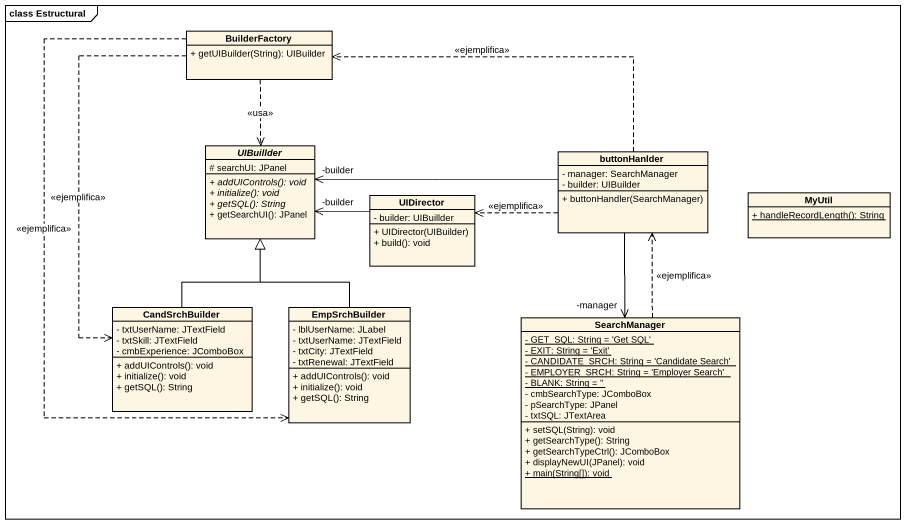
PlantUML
@startuml
mainframe class Estructural
hide circle
hide empty members
skinparam classAttributeIconSize 0
class BuilderFactory {
  + getUIBuilder(String): UIBuilder
}
abstract class UIBuillder {
  # searchUI: JPanel
  {abstract} + addUIControls(): void
  {abstract} + initialize(): void
  {abstract} + getSQL(): String
  + getSearchUI(): JPanel
}
class buttonHanlder {
  - manager: SearchManager
  - builder: UIBuilder
  + buttonHandler(SearchManager)
}
class UIDirector {
  - builder: UIBuillder
  + UIDirector(UIBuilder)
  + build(): void
}
class MyUtil {
  {static} + handleRecordLength(): String
}
class CandSrchBuilder {
  - txtUserName: JTextField
  - txtSkill: JTextField
  - cmbExperience: JComboBox
  + addUIControls(): void
  + initialize(): void
  + getSQL(): String
}
class EmpSrchBuilder {
  - lblUserName: JLabel
  - txtUserName: JTextField
  - txtCity: JTextField
  - txtRenewal: JTextField
  + addUIControls(): void
  + initialize(): void
  + getSQL(): String
}
class SearchManager {
  {static} - GET_SQL: String = 'Get SQL'
  {static} - EXIT: String = 'Exit'
  {static} - CANDIDATE_SRCH: String = 'Candidate Search'
  {static} - EMPLOYER_SRCH: String = 'Employer Search'
  {static} - BLANK: String = ''
  - cmbSearchType: JComboBox
  - pSearchType: JPanel
  - txtSQL: JTextArea
  + setSQL(String): void
  + getSearchType(): String
  + getSearchTypeCtrl(): JComboBox
  + displayNewUI(JPanel): void
  {static} + main(String[]): void
}
BuilderFactory ..> UIBuillder : <<usa>>
BuilderFactory ..> CandSrchBuilder : <<ejemplifica>>
BuilderFactory ..> EmpSrchBuilder : <<ejemplifica>>
buttonHanlder .left.> BuilderFactory : <<ejemplifica>>
buttonHanlder -left-> "-builder" UIBuillder
buttonHanlder .left.> UIDirector : <<ejemplifica>>
buttonHanlder --> "-manager" SearchManager
UIDirector -left-> "-builder" UIBuillder
CandSrchBuilder -up-|> UIBuillder
EmpSrchBuilder -up-|> UIBuillder
SearchManager .up.> buttonHanlder : <<ejemplifica>>
@enduml
